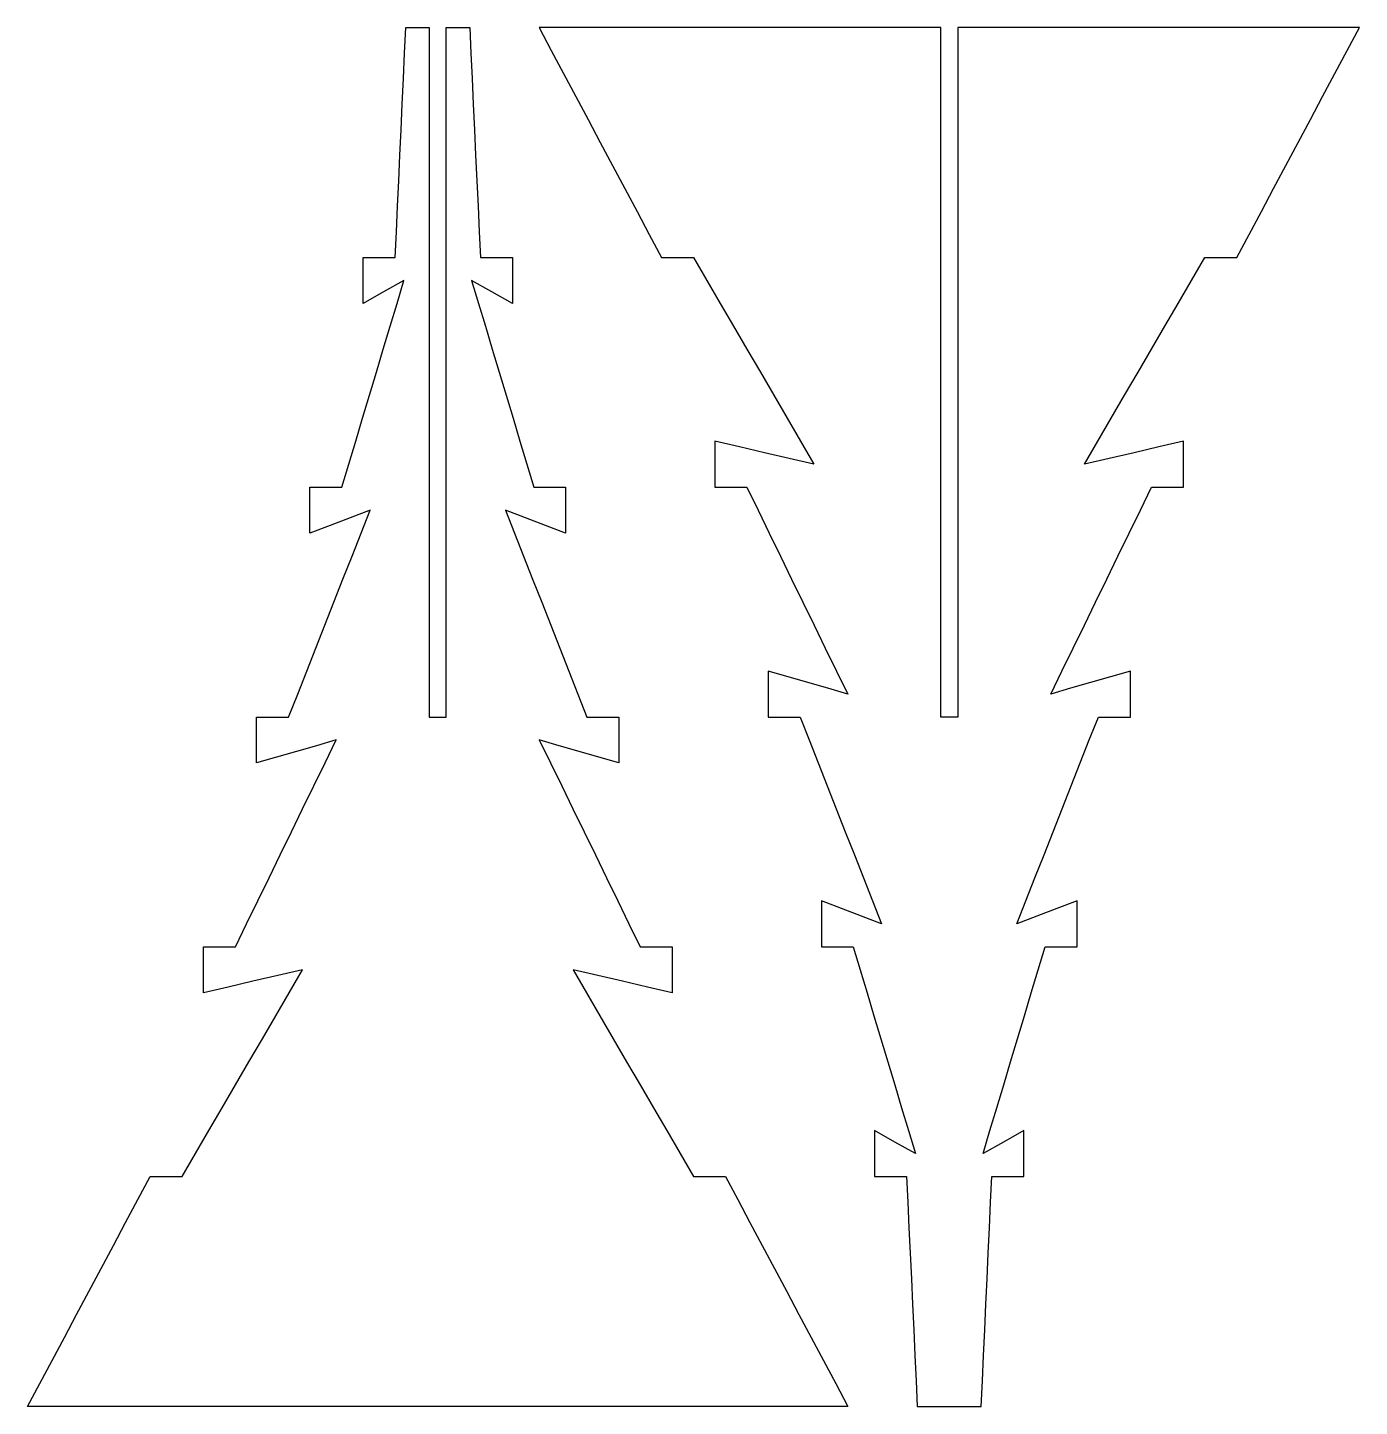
# Model space of a CAD drawing. Extents: x 3 to 253, y -309 to -50.
import ezdxf

# ---------------------------------------------------------------- set-up
doc = ezdxf.new("R2010")
doc.units = 0
doc.layers.get('0').update_dxf_attribs({"linetype": 'continuous'})

msp = doc.modelspace()

# ---------------------------------------------------------------- linework, layer by layer
at = {"color": 0}
for points in [[(78.41, -50), (78.41, -54.98), (78.41, -59.96), (78.41, -64.94), (78.41, -69.91), (78.41, -74.89), (78.41, -79.87), (78.41, -84.85), (78.41, -89.83), (78.41, -94.81), (78.41, -99.78), (78.41, -104.76), (78.41, -109.74), (78.41, -114.72), (78.41, -119.7), (78.41, -124.68), (78.41, -129.66), (78.41, -134.63), (78.41, -139.61), (78.41, -144.59), (78.41, -149.57), (78.41, -154.55), (78.41, -159.53), (78.41, -164.5), (78.41, -169.48), (78.41, -174.46), (78.41, -179.44), (81.59, -179.44), (81.59, -174.46), (81.59, -169.48), (81.59, -164.5), (81.59, -159.53), (81.59, -154.55), (81.59, -149.57), (81.59, -144.59), (81.59, -139.61), (81.59, -134.63), (81.59, -129.66), (81.59, -124.68), (81.59, -119.7), (81.59, -114.72), (81.59, -109.74), (81.59, -104.76), (81.59, -99.78), (81.59, -94.81), (81.59, -89.83), (81.59, -84.85), (81.59, -79.87), (81.59, -74.89), (81.59, -69.91), (81.59, -64.94), (81.59, -59.96), (81.59, -54.98), (81.59, -50), (86, -50), (86.22, -54.79), (86.44, -59.59), (86.67, -64.38), (86.89, -69.18), (87.11, -73.97), (87.33, -78.76), (87.56, -83.56), (87.78, -88.35), (88, -93.15), (91, -93.15), (94, -93.15), (94, -97.46), (94, -101.78), (90.17, -99.62), (86.35, -97.46), (87.64, -101.78), (88.94, -106.09), (90.23, -110.41), (91.53, -114.72), (92.82, -119.03), (94.12, -123.35), (95.41, -127.66), (96.71, -131.98), (98, -136.29), (101, -136.29), (104, -136.29), (104, -140.61), (104, -144.92), (100.23, -143.48), (96.47, -142.05), (92.7, -140.61), (94.4, -144.92), (96.1, -149.24), (97.8, -153.55), (99.5, -157.87), (101.2, -162.18), (102.9, -166.5), (104.6, -170.81), (106.3, -175.13), (108, -179.44), (111, -179.44), (114, -179.44), (114, -183.75), (114, -188.07), (110.26, -186.99), (106.53, -185.91), (102.79, -184.83), (99.05, -183.75), (101.16, -188.07), (103.26, -192.38), (105.37, -196.7), (107.47, -201.01), (109.58, -205.33), (111.68, -209.64), (113.79, -213.96), (115.89, -218.27), (118, -222.59), (121, -222.59), (124, -222.59), (124, -226.9), (124, -231.22), (119.35, -230.14), (114.7, -229.06), (110.05, -227.98), (105.4, -226.9), (107.91, -231.22), (110.42, -235.53), (112.93, -239.85), (115.44, -244.16), (117.96, -248.47), (120.47, -252.79), (122.98, -257.1), (125.49, -261.42), (128, -265.73), (131, -265.73), (134, -265.73), (136.3, -270.05), (138.6, -274.36), (140.9, -278.68), (143.2, -282.99), (145.5, -287.31), (147.8, -291.62), (150.1, -295.94), (152.4, -300.25), (154.7, -304.57), (157, -308.88), (152.03, -308.88), (147.06, -308.88), (142.1, -308.88), (137.13, -308.88), (132.16, -308.88), (127.19, -308.88), (122.23, -308.88), (117.26, -308.88), (112.29, -308.88), (107.32, -308.88), (102.35, -308.88), (97.39, -308.88), (92.42, -308.88), (87.45, -308.88), (82.48, -308.88), (77.52, -308.88), (72.55, -308.88), (67.58, -308.88), (62.61, -308.88), (57.65, -308.88), (52.68, -308.88), (47.71, -308.88), (42.74, -308.88), (37.77, -308.88), (32.81, -308.88), (27.84, -308.88), (22.87, -308.88), (17.9, -308.88), (12.94, -308.88), (7.97, -308.88), (3, -308.88), (5.3, -304.57), (7.6, -300.25), (9.9, -295.94), (12.2, -291.62), (14.5, -287.31), (16.8, -282.99), (19.1, -278.68), (21.4, -274.36), (23.7, -270.05), (26, -265.73), (29, -265.73), (32, -265.73), (34.51, -261.42), (37.02, -257.1), (39.53, -252.79), (42.04, -248.47), (44.56, -244.16), (47.07, -239.85), (49.58, -235.53), (52.09, -231.22), (54.6, -226.9), (49.95, -227.98), (45.3, -229.06), (40.65, -230.14), (36, -231.22), (36, -226.9), (36, -222.59), (39, -222.59), (42, -222.59), (44.11, -218.27), (46.21, -213.96), (48.32, -209.64), (50.42, -205.33), (52.53, -201.01), (54.63, -196.7), (56.74, -192.38), (58.84, -188.07), (60.95, -183.75), (57.21, -184.83), (53.48, -185.91), (49.74, -186.99), (46, -188.07), (46, -183.75), (46, -179.44), (49, -179.44), (52, -179.44), (53.7, -175.13), (55.4, -170.81), (57.1, -166.5), (58.8, -162.18), (60.5, -157.87), (62.2, -153.55), (63.9, -149.24), (65.6, -144.92), (67.3, -140.61), (63.53, -142.05), (59.77, -143.48), (56, -144.92), (56, -140.61), (56, -136.29), (59, -136.29), (62, -136.29), (63.29, -131.98), (64.59, -127.66), (65.88, -123.35), (67.18, -119.03), (68.47, -114.72), (69.77, -110.41), (71.06, -106.09), (72.36, -101.78), (73.65, -97.46), (69.83, -99.62), (66, -101.78), (66, -97.46), (66, -93.15), (69, -93.15), (72, -93.15), (72.22, -88.35), (72.44, -83.56), (72.67, -78.76), (72.89, -73.97), (73.11, -69.18), (73.33, -64.38), (73.56, -59.59), (73.78, -54.79), (74, -50)], [(176, -308.88), (179, -308.88), (182, -308.88), (182.22, -304.09), (182.44, -299.29), (182.67, -294.5), (182.89, -289.7), (183.11, -284.91), (183.33, -280.12), (183.56, -275.32), (183.78, -270.53), (184, -265.73), (187, -265.73), (190, -265.73), (190, -261.42), (190, -257.1), (186.18, -259.26), (182.35, -261.42), (183.64, -257.1), (184.94, -252.79), (186.23, -248.47), (187.53, -244.16), (188.82, -239.85), (190.12, -235.53), (191.41, -231.22), (192.71, -226.9), (194, -222.59), (197, -222.59), (200, -222.59), (200, -218.27), (200, -213.96), (196.23, -215.4), (192.47, -216.83), (188.7, -218.27), (190.4, -213.96), (192.1, -209.64), (193.8, -205.33), (195.5, -201.01), (197.2, -196.7), (198.9, -192.38), (200.6, -188.07), (202.3, -183.75), (204, -179.44), (207, -179.44), (210, -179.44), (210, -175.13), (210, -170.81), (206.26, -171.89), (202.53, -172.97), (198.79, -174.05), (195.05, -175.13), (197.16, -170.81), (199.26, -166.5), (201.37, -162.18), (203.47, -157.87), (205.58, -153.55), (207.68, -149.24), (209.79, -144.92), (211.89, -140.61), (214, -136.29), (217, -136.29), (220, -136.29), (220, -131.98), (220, -127.66), (215.35, -128.74), (210.7, -129.82), (206.05, -130.9), (201.4, -131.98), (203.91, -127.66), (206.42, -123.35), (208.93, -119.03), (211.44, -114.72), (213.96, -110.41), (216.47, -106.09), (218.98, -101.78), (221.49, -97.46), (224, -93.15), (227, -93.15), (230, -93.15), (232.3, -88.83), (234.6, -84.52), (236.9, -80.2), (239.2, -75.89), (241.5, -71.57), (243.8, -67.26), (246.1, -62.94), (248.4, -58.63), (250.7, -54.31), (253, -50), (248.29, -50), (243.57, -50), (238.86, -50), (234.15, -50), (229.43, -50), (224.72, -50), (220.01, -50), (215.29, -50), (210.58, -50), (205.87, -50), (201.15, -50), (196.44, -50), (191.73, -50), (187.01, -50), (182.3, -50), (177.59, -50), (177.59, -54.98), (177.59, -59.96), (177.59, -64.94), (177.59, -69.91), (177.59, -74.89), (177.59, -79.87), (177.59, -84.85), (177.59, -89.83), (177.59, -94.81), (177.59, -99.78), (177.59, -104.76), (177.59, -109.74), (177.59, -114.72), (177.59, -119.7), (177.59, -124.68), (177.59, -129.66), (177.59, -134.63), (177.59, -139.61), (177.59, -144.59), (177.59, -149.57), (177.59, -154.55), (177.59, -159.53), (177.59, -164.5), (177.59, -169.48), (177.59, -174.46), (177.59, -179.44), (174.41, -179.44), (174.41, -174.46), (174.41, -169.48), (174.41, -164.5), (174.41, -159.53), (174.41, -154.55), (174.41, -149.57), (174.41, -144.59), (174.41, -139.61), (174.41, -134.63), (174.41, -129.66), (174.41, -124.68), (174.41, -119.7), (174.41, -114.72), (174.41, -109.74), (174.41, -104.76), (174.41, -99.78), (174.41, -94.81), (174.41, -89.83), (174.41, -84.85), (174.41, -79.87), (174.41, -74.89), (174.41, -69.91), (174.41, -64.94), (174.41, -59.96), (174.41, -54.98), (174.41, -50), (169.7, -50), (164.99, -50), (160.27, -50), (155.56, -50), (150.85, -50), (146.13, -50), (141.42, -50), (136.71, -50), (131.99, -50), (127.28, -50), (122.57, -50), (117.85, -50), (113.14, -50), (108.43, -50), (103.71, -50), (99, -50), (101.3, -54.31), (103.6, -58.63), (105.9, -62.94), (108.2, -67.26), (110.5, -71.57), (112.8, -75.89), (115.1, -80.2), (117.4, -84.52), (119.7, -88.83), (122, -93.15), (125, -93.15), (128, -93.15), (130.51, -97.46), (133.02, -101.78), (135.53, -106.09), (138.04, -110.41), (140.56, -114.72), (143.07, -119.03), (145.58, -123.35), (148.09, -127.66), (150.6, -131.98), (145.95, -130.9), (141.3, -129.82), (136.65, -128.74), (132, -127.66), (132, -131.98), (132, -136.29), (135, -136.29), (138, -136.29), (140.11, -140.61), (142.21, -144.92), (144.32, -149.24), (146.42, -153.55), (148.53, -157.87), (150.63, -162.18), (152.74, -166.5), (154.84, -170.81), (156.95, -175.13), (153.21, -174.05), (149.47, -172.97), (145.74, -171.89), (142, -170.81), (142, -175.13), (142, -179.44), (145, -179.44), (148, -179.44), (149.7, -183.75), (151.4, -188.07), (153.1, -192.38), (154.8, -196.7), (156.5, -201.01), (158.2, -205.33), (159.9, -209.64), (161.6, -213.96), (163.3, -218.27), (159.53, -216.83), (155.77, -215.4), (152, -213.96), (152, -218.27), (152, -222.59), (155, -222.59), (158, -222.59), (159.29, -226.9), (160.59, -231.22), (161.88, -235.53), (163.18, -239.85), (164.47, -244.16), (165.77, -248.47), (167.06, -252.79), (168.36, -257.1), (169.65, -261.42), (165.82, -259.26), (162, -257.1), (162, -261.42), (162, -265.73), (165, -265.73), (168, -265.73), (168.22, -270.53), (168.44, -275.32), (168.67, -280.12), (168.89, -284.91), (169.11, -289.7), (169.33, -294.5), (169.56, -299.29), (169.78, -304.09), (170, -308.88), (173, -308.88)]]:
    msp.add_lwpolyline(points, close=True, dxfattribs=at)

doc.saveas('drawing.dxf')
